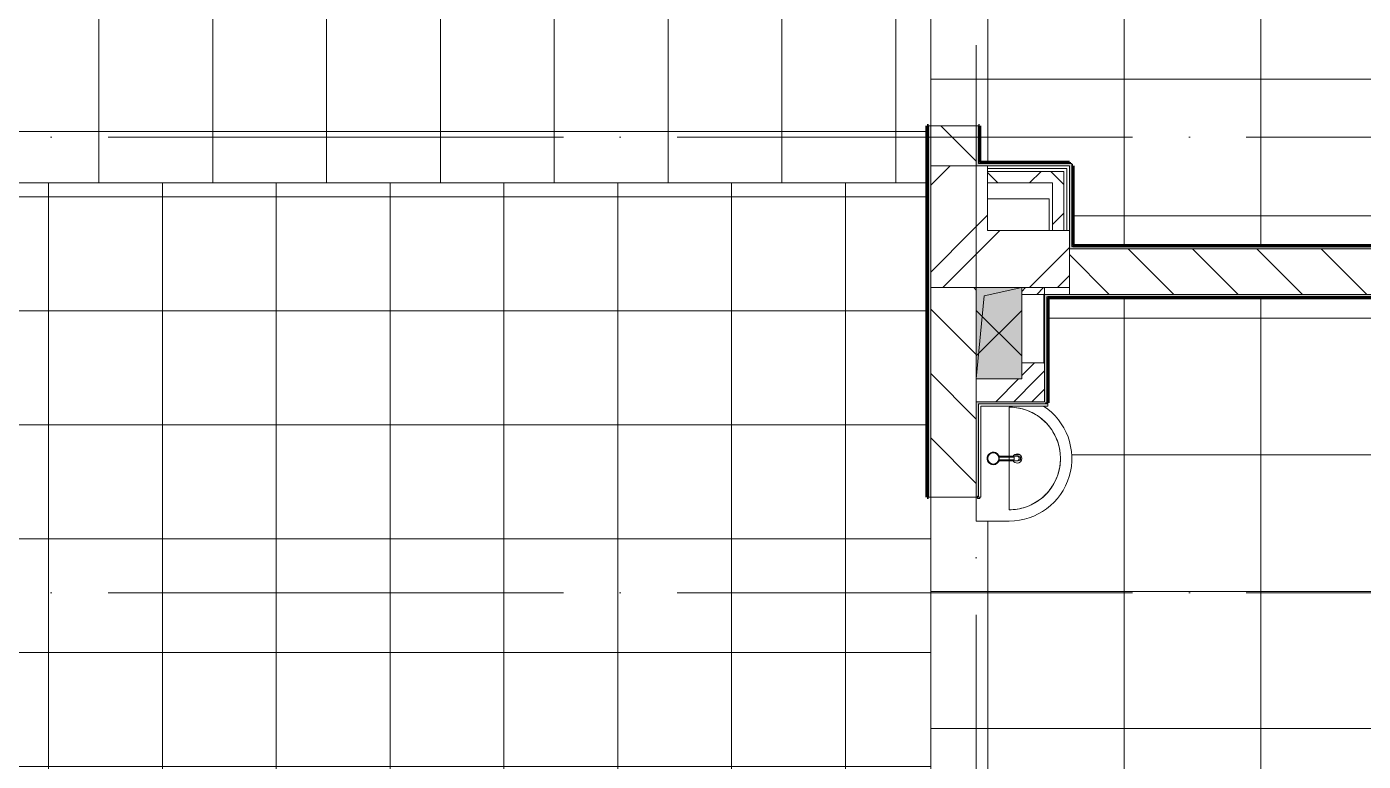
# Model space of a CAD drawing. Header units: millimetres. Extents: x 97 to 215964, y -4577 to 60645.
# Drawn here: x 199877 to 205748, y 42786 to 46010 of the extents above; entities that cross this region are included whole.
import ezdxf

# ---------------------------------------------------------------- set-up
doc = ezdxf.new("R2010")
doc.units = ezdxf.units.MM
doc.linetypes.add('ADSK_Линия сетки', pattern=[2500, 2000, -250, 0, -250])
for name, color, linetype, lineweight in [('A-DETL-GENF-OTLN', 92, 'Continuous', 9), ('A-FLOR-____-OTLN', 192, 'Continuous', 9), ('A-FLOR-____-PATT', 8, 'Continuous', 9), ('A-GENM-____-MCUT', 13, 'Continuous', 9), ('A-GENM-____-OTLN', 13, 'Continuous', 9), ('A-WALL-____-MCUT', 113, 'Continuous', 9), ('A-WALL-____-PATT', 111, 'Continuous', 9), ('A-WALL-FNSH-MCUT', 113, 'Continuous', 9), ('I-WALL-____-OTLN', 2, 'Continuous', 9), ('P-SANR-FIXT-OTLN', 6, 'Continuous', 9), ('S-COLS-____-MCUT', 52, 'Continuous', 9), ('S-COLS-____-OTLN', 52, 'Continuous', 9), ('S-GRID-____-OTLN', 1, 'Continuous', 9)]:
    doc.layers.add(name, color=color, linetype=linetype, lineweight=lineweight)
pattern_1 = [(135, (0, 0), (-141.42136, -141.42136), [])]
pattern_2 = [(45, (0, 0), (-251.4472, 251.4472), []), (45, (0, 381), (-251.4472, 251.4472), [])]
pattern_3 = [(45, (0, 0), (-141.42136, 141.42136), []), (135, (0, 0), (-141.42136, -141.42136), [])]
pattern_4 = [(45, (0, 0), (-224.5064, 224.5064), []), (45, (79.38, 0), (0, 449.0128), []), (45, (-79.38, 0), (0, 449.0128), [])]

# ---------------------------------------------------------------- blocks, each defined once
blk = doc.blocks.new('ASML_АР_Отделка Люка - ВО Отделка люков_Грунтовка 0_Шпатлевка 0_Окраска 0_0-42467640-О_АИ_ПП_8_400_Целиком')
at = {"layer": 'A-GENM-____-MCUT', "color": 130, "lineweight": 25}
for p, q in [((150, 3), (-150, 3)), ((-150, 3), (-150, 0)), ((150, 0), (150, 3)), ((-150, 0), (150, 0))]:
    blk.add_line(p, q, dxfattribs=at)
blk = doc.blocks.new('0083_СОШ675_АР_R22_rvt-1-О_АИ_ПП_8_400_Целиком')
at = {"layer": 'A-WALL-____-PATT', "lineweight": 5}
h = blk.add_hatch(dxfattribs=at)
h.set_pattern_fill('FP_10', color=10, style=0, pattern_type=2)
h.set_pattern_definition(pattern_1)
h.paths.add_polyline_path([(145250, 45400.1), (145250, 45575), (145050, 45575), (145050, 45400.1)])
h.paths.add_polyline_path([(145250, 46825), (145250, 47325), (145050, 47325), (145050, 46825)])
h.paths.add_polyline_path([(145050, 47725), (145250, 47725), (145250, 49000), (145245, 49000), (145245, 49010), (145250, 49010), (145250, 49925.1), (145050, 49925.1), (145050, 47999.4)])
h.paths.add_polyline_path([(145050, 52425.1), (145250, 52425.1), (145250, 53425), (145050, 53425), (145050, 52884.5)])
h = blk.add_hatch(dxfattribs=at)
h.set_pattern_fill('FP_7', color=10, style=0, pattern_type=2)
h.set_pattern_definition(pattern_2)
h.paths.add_polyline_path([(145300, 45115), (145300, 45400), (145050, 45400), (145050, 45115)])
h = blk.add_hatch(dxfattribs=at)
h.set_pattern_fill('FP_17', color=252, style=0, pattern_type=2)
h.set_pattern_definition(pattern_3)
h.paths.add_polyline_path([(145585, 45325), (145585, 45375), (145300, 45375), (145300, 45325), (145377.9, 45325)])
h = blk.add_hatch(dxfattribs=at)
h.set_pattern_fill('FP_17', color=252, style=0, pattern_type=2)
h.set_pattern_definition(pattern_3)
h.paths.add_polyline_path([(145585, 45115), (145635, 45115), (145635, 45375), (145585, 45375), (145585, 45325)])
h = blk.add_hatch(dxfattribs=at)
h.set_pattern_fill('FP_7', color=10, style=0, pattern_type=2)
h.set_pattern_definition(pattern_2)
h.paths.add_polyline_path([(145660, 44865), (145660, 45115), (145050, 45115), (145050.2, 44865), (145550, 44865)])
h = blk.add_hatch(dxfattribs=at)
h.set_pattern_fill('FP_10', color=10, style=0, pattern_type=2)
h.set_pattern_definition(pattern_1)
h.paths.add_polyline_path([(145660, 44835), (147310, 44835), (147310, 45035), (145660, 45035)])
h = blk.add_hatch(dxfattribs=at)
h.set_pattern_fill('FP_10', color=10, style=0, pattern_type=2)
h.set_pattern_definition(pattern_1)
h.paths.add_polyline_path([(145250.2, 42425), (145250.2, 42695), (145050.2, 42695), (145050.2, 42425), (145070, 42425)])
h.paths.add_polyline_path([(145050.2, 43945), (145250.2, 43945), (145250.2, 44865), (145050.2, 44865), (145050.2, 44091.3)])
h = blk.add_hatch(dxfattribs=at)
h.set_pattern_fill('FP_11', color=10, style=0, pattern_type=2)
h.set_pattern_definition(pattern_4)
h.paths.add_polyline_path([(145547, 44464.2), (145550, 44464.2), (145550, 44535), (145450, 44535), (145450, 44464.2)])
h.paths.add_polyline_path([(145547, 44835), (145550, 44835), (145550, 44865), (145450, 44865), (145450, 44835)])
h = blk.add_hatch(dxfattribs=at)
h.set_pattern_fill('FP_11', color=10, style=0, pattern_type=2)
h.set_pattern_definition(pattern_4)
h.paths.add_polyline_path([(145377.9, 44364.2), (145550, 44364.2), (145550, 44464.2), (145250.2, 44464.2), (145250.2, 44364.2)])
at = {"layer": 'A-FLOR-____-OTLN', "color": 90}
for p, q in [((145300, 45255), (145570, 45255)), ((145570, 45255), (145570, 45115))]:
    blk.add_line(p, q, dxfattribs=at)
at = {"layer": 'A-WALL-____-MCUT', "color": 50, "lineweight": 13}
for p, q in [((145250, 45575), (145050, 45575)), ((145050, 45575), (145050, 45400.1)), ((145250, 45400.1), (145250, 45575)), ((145050, 45400.1), (145250, 45400.1)), ((145300, 45400), (145050, 45400)), ((145050, 45400), (145050, 45115)), ((145300, 45115), (145300, 45400)), ((145300, 45375), (145300, 45325)), ((145300, 45375), (145585, 45375)), ((145585, 45375), (145635, 45375)), ((145635, 45115), (145635, 45375)), ((145300, 45325), (145585, 45325)), ((145585, 45325), (145585, 45115)), ((145050, 45115), (145050, 44865)), ((145660, 45115), (145300, 45115)), ((145585, 45115), (145635, 45115)), ((145660, 44865), (145660, 45115)), ((147310, 45035), (145660, 45035)), ((145660, 45035), (145660, 44835)), ((145050, 44865), (145050.2, 44865)), ((145050.2, 44865), (145050.2, 43945)), ((145250.2, 44464.2), (145250.2, 44865)), ((145250.2, 44865), (145450, 44865)), ((145450, 44865), (145450, 44835)), ((145550, 44865), (145660, 44865)), ((145550, 44835), (145550, 44865)), ((145450, 44835), (145547, 44835)), ((145660, 44835), (147310, 44835)), ((145450, 44535), (145450, 44464.2)), ((145547, 44535), (145450, 44535)), ((145550, 44464.2), (145550, 44535)), ((145450, 44464.2), (145250.2, 44464.2)), ((145550, 44364.2), (145550, 44464.2)), ((145250.2, 43945), (145250.2, 44364.2)), ((145250.2, 44364.2), (145550, 44364.2)), ((145050.2, 43945), (145250.2, 43945))]:
    blk.add_line(p, q, dxfattribs=at)
at = {"layer": 'A-WALL-____-MCUT', "color": 10, "lineweight": 5}
for p, q in [((145300, 45387.5), (145585, 45387.5)), ((145585, 45387.5), (145635, 45387.5)), ((145635, 45387.5), (145647.5, 45387.5)), ((145647.5, 45115), (145647.5, 45387.5)), ((145250.2, 44865), (145050.2, 44865)), ((145550, 44865), (145450, 44865)), ((145250.2, 44464.2), (145250.2, 44364.2))]:
    blk.add_line(p, q, dxfattribs=at)
at = {"layer": 'A-WALL-FNSH-MCUT', "color": 90}
for p, q in [((145585, 45400), (145300, 45400)), ((145300, 45400), (145300, 45387.5)), ((145300, 45387.5), (145300, 45375)), ((145635, 45400), (145585, 45400)), ((145647.5, 45400), (145635, 45400)), ((145660, 45400), (145647.5, 45400)), ((145660, 45115), (145660, 45400)), ((145635, 45115), (145647.5, 45115)), ((145647.5, 45115), (145660, 45115))]:
    blk.add_line(p, q, dxfattribs=at)
at = {"layer": 'I-WALL-____-OTLN', "color": 90}
blk.add_line((145450, 44535), (145450, 44835), dxfattribs=at)
at = {"layer": 'A-GENM-____-OTLN', "color": 90, "lineweight": 9, "rotation": 270}
blk.add_blockref('ASML_АР_Отделка Люка - ВО Отделка люков_Грунтовка 0_Шпатлевка 0_Окраска 0_0-42467640-О_АИ_ПП_8_400_Целиком', (145547, 44685), dxfattribs=at)
blk = doc.blocks.new('MiraCad_GMd_-Ut_TaskBox_FormHorizon - MiraCad_GMd_-Ut_TaskBox_FormHorizon-3364870-О_АИ_ПП_8_400_Целиком')
at = {"layer": 'A-DETL-GENF-OTLN', "lineweight": 18}
for points in [[(-100, -200), (-64.6, 164.6), (99.8, 200), (-100, 200), (-100, -85.2)], [(27.7, -200), (99.8, -200), (99.8, 200), (-100, 200), (-100, -200)]]:
    blk.add_hatch(color=256, dxfattribs=at).paths.add_polyline_path(points)
at = {"layer": 'A-DETL-GENF-OTLN', "color": 7}
for p, q in [((-64.6, 164.6), (99.8, 200)), ((-64.6, 164.6), (99.8, 200)), ((-100, -200), (-64.6, 164.6)), ((-100, -200), (-64.6, 164.6)), ((99.8, -200), (-100, -200))]:
    blk.add_line(p, q, dxfattribs=at)
at = {"layer": 'A-GENM-____-OTLN', "color": 170, "lineweight": 18}
for p, q in [((-100, 100), (99.8, -99.8)), ((99.8, 99.8), (-100, -100)), ((-100, -200), (99.8, -200))]:
    blk.add_line(p, q, dxfattribs=at)
blk = doc.blocks.new('ВК_Умывальник_Полукруглый_Керамический_ГОСТ30493-96_R20 - 2-ой величины-V198-О_АИ_ПП_8_400_Целиком')
at = {"layer": 'P-SANR-FIXT-OTLN', "color": 170, "lineweight": 18}
for p, q in [((145395, 44124.9), (145395, 44340)), ((145395, 43890), (145395, 44105)), ((145250, 43945), (145250, 43840)), ((145250, 43840), (145395, 43840))]:
    blk.add_line(p, q, dxfattribs=at)
at = {"layer": 'P-SANR-FIXT-OTLN', "color": 170, "lineweight": 18, "flags": 128}
blk.add_lwpolyline([(145395, 43890), (145404, 43890.2), (145413, 43890.7), (145421.9, 43891.6), (145430.8, 43892.9), (145439.7, 43894.5), (145448.5, 43896.4), (145457.2, 43898.7), (145465.8, 43901.4), (145474.3, 43904.4), (145482.6, 43907.7), (145490.8, 43911.4), (145498.9, 43915.4), (145506.8, 43919.7), (145514.5, 43924.3), (145522, 43929.3), (145529.4, 43934.5), (145536.5, 43940), (145543.4, 43945.8), (145550, 43951.9), (145556.4, 43958.2), (145562.5, 43964.8), (145568.4, 43971.6), (145574, 43978.7), (145579.3, 43985.9), (145584.3, 43993.4), (145589, 44001.1), (145593.4, 44008.9), (145597.5, 44016.9), (145601.3, 44025.1), (145604.7, 44033.4), (145607.8, 44041.9), (145610.6, 44050.5), (145613, 44059.1), (145615, 44067.9), (145616.7, 44076.7), (145618.1, 44085.6), (145619.1, 44094.6), (145619.7, 44103.6), (145620, 44112.5), (145619.9, 44121.5), (145619.5, 44130.5), (145618.7, 44139.5), (145617.5, 44148.4), (145616, 44157.3), (145614.1, 44166.1), (145611.9, 44174.8), (145609.3, 44183.4), (145606.4, 44192), (145603.2, 44200.4), (145599.6, 44208.6), (145595.7, 44216.7), (145591.5, 44224.7), (145586.9, 44232.4), (145582.1, 44240), (145576.9, 44247.4), (145571.5, 44254.6), (145565.7, 44261.5), (145559.8, 44268.2), (145553.5, 44274.7), (145547, 44280.9), (145540.2, 44286.8), (145533.2, 44292.5), (145526, 44297.9), (145518.6, 44303), (145511, 44307.8), (145503.2, 44312.3), (145495.2, 44316.4), (145487.1, 44320.3), (145478.8, 44323.8), (145470.4, 44327), (145461.8, 44329.8), (145453.2, 44332.3), (145444.5, 44334.5), (145435.6, 44336.3), (145426.8, 44337.7), (145417.8, 44338.8), (145408.8, 44339.6), (145399.9, 44339.9), (145395, 44340)], dxfattribs=at)
at = {"layer": 'P-SANR-FIXT-OTLN', "color": 170, "lineweight": 18}
for centre, radius, start, end in [((145395, 44115), 275, 270, 56.8113), ((145395, 44115), 225, 270, 90), ((145430, 44115), 20, 90, 150), ((145430, 44115), 20, 210, 270), ((145430, 44115), 20, 270, 90)]:
    blk.add_arc(centre, radius, start, end, dxfattribs=at)
blk = doc.blocks.new('xxx_Смеситель_ГОСТ 25809-96_R20 - Смеситель-3431601-О_АИ_ПП_8_400_Целиком')
at = {"layer": 'P-SANR-FIXT-OTLN', "color": 170, "lineweight": 18}
for p, q in [((3135.3, 51074.8), (3135.3, 51016.6)), ((3139.3, 51075.4), (3139.3, 51029.7)), ((3139.3, 51029.7), (3139.3, 51009)), ((3140.3, 51029.8), (3150.3, 51029.8)), ((3151.3, 51029.7), (3151.3, 51075.4)), ((3151.3, 51009), (3151.3, 51029.7)), ((3155.3, 51016.6), (3155.3, 51074.8)), ((3135.3, 51016.6), (3135.3, 50993.9)), ((3135.3, 50993.9), (3135.3, 50990)), ((3140.3, 51009), (3139.3, 51009)), ((3139.3, 51009), (3140.3, 51009)), ((3150.3, 51009), (3140.3, 51009)), ((3150.3, 51009), (3151.3, 51009)), ((3151.3, 51009), (3150.3, 51009)), ((3155.3, 50993.9), (3155.3, 51016.6)), ((3155.3, 50990), (3155.3, 50993.9))]:
    blk.add_line(p, q, dxfattribs=at)
for radius, start, end in [(27.5, 0, 180), (27.5, 161.97695, 180), (27.5, 180, 198.02305), (27.5, 180, 258.92236), (27.5, 143.31191, 156.6878), (27.5, 203.3122, 216.68809), (24.5, 360, 180), (24.5, 180, 360), (27.5, 101.97674, 135), (27.5, 225, 258.02326), (27.5, 83.31162, 96.68751), (27.5, 281.0769, 0), (27.5, 45, 78.02263), (27.5, 281.97737, 315), (27.5, 23.31133, 36.68722), (27.5, 323.31278, 336.68867), (27.5, 0, 18.02234), (27.5, 341.97766, 0), (24.5, 255, 259.77016), (24.5, 255, 259.77016), (24.5, 280.22984, 285), (24.5, 280.22984, 285)]:
    blk.add_arc((3145.3, 51100), radius, start, end, dxfattribs=at)
for start_param, end_param in [(3.141593, 4.712389), (4.712389, 6.283185)]:
    blk.add_ellipse((3145.3, 50990), major_axis=(10, 0), ratio=0.965926, start_param=start_param, end_param=end_param, dxfattribs=at)
for points, knots in [([(3138.6, 51076.4), (3138.7, 51076.4), (3138.8, 51076.3), (3139.2, 51076.2), (3139.8, 51076.1), (3140.4, 51076), (3140.7, 51075.9)], [0.77430556, 0.77430556, 0.77430556, 0.77430556, 0.78298611, 0.79166667, 0.82638889, 0.86111111, 0.86111111, 0.86111111, 0.86111111]), ([(3139.3, 51029.3), (3139.3, 51029.3), (3139.3, 51029.3), (3139.4, 51029.2), (3139.6, 51029.2), (3139.8, 51029.2), (3140.1, 51029.2), (3140.3, 51029.2)], [0, 0, 0, 0, 0.166667, 0.333333, 0.5, 0.666667, 1, 1, 1, 1]), ([(3149.8, 51075.9), (3150.1, 51075.9), (3150.6, 51076), (3151.1, 51076.2), (3151.6, 51076.3), (3151.8, 51076.4), (3151.9, 51076.4)], [0.13888889, 0.13888889, 0.13888889, 0.13888889, 0.16666667, 0.19444444, 0.20833333, 0.22222222, 0.22222222, 0.22222222, 0.22222222]), ([(3151.3, 51029.7), (3151.3, 51029.7), (3151.2, 51029.7), (3151.1, 51029.8), (3151, 51029.8), (3150.7, 51029.8), (3150.4, 51029.8), (3150.3, 51029.8)], [0, 0, 0, 0, 0.166667, 0.333333, 0.5, 0.666667, 1, 1, 1, 1]), ([(3140.3, 51020.3), (3138.8, 51019.9), (3136.8, 51019.1), (3135.5, 51017.7), (3135.3, 51016.9), (3135.3, 51016.6)], [0.1666667, 0.1666667, 0.1666667, 0.1666667, 0.3333333, 0.4166667, 0.5, 0.5, 0.5, 0.5]), ([(3145.3, 50986.8), (3144.4, 50986.8), (3143.1, 50986.9), (3141.4, 50987.3), (3140.3, 50987.7), (3139.3, 50988.1), (3138.7, 50988.5), (3138, 50989), (3137.3, 50989.5), (3136.7, 50990.2), (3136.3, 50990.7), (3136, 50991.2), (3135.8, 50991.6), (3135.6, 50992), (3135.5, 50992.5), (3135.4, 50992.9), (3135.3, 50993.4), (3135.3, 50993.7), (3135.3, 50993.9)], [0, 0, 0, 0, 0.0833333, 0.125, 0.1666667, 0.2083333, 0.2291667, 0.25, 0.2916667, 0.3333333, 0.3541667, 0.375, 0.3958333, 0.4166667, 0.4375, 0.4583333, 0.4791667, 0.5, 0.5, 0.5, 0.5]), ([(3155.3, 50993.9), (3155.3, 50993.7), (3155.3, 50993.4), (3155.2, 50992.9), (3155.1, 50992.5), (3154.9, 50992), (3154.7, 50991.6), (3154.5, 50991.2), (3154.2, 50990.7), (3153.9, 50990.3), (3153.6, 50989.9), (3153.1, 50989.4), (3152.5, 50989), (3151.9, 50988.5), (3151.2, 50988.1), (3150.3, 50987.7), (3149.1, 50987.3), (3147.5, 50986.9), (3146.1, 50986.8), (3145.3, 50986.8)], [0.5, 0.5, 0.5, 0.5, 0.5208333, 0.5416667, 0.5625, 0.5833333, 0.6041667, 0.625, 0.6458333, 0.6666667, 0.6875, 0.7083333, 0.75, 0.7708333, 0.7916667, 0.8333333, 0.875, 0.9166667, 1, 1, 1, 1])]:
    blk.add_open_spline(points, degree=3, knots=knots, dxfattribs=at)
for points in [[(3139.3, 51075.4), (3139.3, 51075.4), (3139.4, 51075.4), (3139.6, 51075.4), (3139.8, 51075.3), (3140, 51075.3), (3140.2, 51075.3), (3140.3, 51075.3)], [(3139.4, 51074.9), (3139.3, 51074.9), (3139.3, 51074.9), (3139.3, 51075), (3139.3, 51075)], [(3140.3, 51029.8), (3140.1, 51029.8), (3139.7, 51029.8), (3139.4, 51029.8), (3139.3, 51029.7), (3139.3, 51029.7)], [(3140.3, 51075.3), (3141.9, 51074.9), (3145.3, 51074.6), (3148.6, 51074.9), (3150.3, 51075.3)], [(3150.3, 51075.3), (3150.4, 51075.3), (3150.5, 51075.3), (3150.8, 51075.3), (3151, 51075.4), (3151.1, 51075.4), (3151.2, 51075.4), (3151.2, 51075.4)], [(3150.3, 51029.2), (3150.4, 51029.2), (3150.8, 51029.2), (3151.2, 51029.2), (3151.3, 51029.3), (3151.3, 51029.3)], [(3151.3, 51075), (3151.3, 51075), (3151.3, 51075), (3151.2, 51074.9)], [(3155.3, 51016.6), (3155.3, 51016.9), (3155, 51017.7), (3154, 51018.7), (3152.4, 51019.6), (3151, 51020.1), (3150.3, 51020.3)]]:
    blk.add_open_spline(points, degree=3, dxfattribs=at)
blk = doc.blocks.new('0083_СОШ675_ВК_R22_rvt-1-О_АИ_ПП_8_400_Целиком')
at = {"layer": 'A-GENM-____-OTLN', "color": 170, "lineweight": 18}
blk.add_blockref('MiraCad_GMd_-Ut_TaskBox_FormHorizon - MiraCad_GMd_-Ut_TaskBox_FormHorizon-3364870-О_АИ_ПП_8_400_Целиком', (145350.2, 44665), dxfattribs=at)
at = {"layer": 'P-SANR-FIXT-OTLN', "color": 170, "lineweight": 18}
blk.add_blockref('ВК_Умывальник_Полукруглый_Керамический_ГОСТ30493-96_R20 - 2-ой величины-V198-О_АИ_ПП_8_400_Целиком', (0, 0), dxfattribs=at)
at = {"layer": 'P-SANR-FIXT-OTLN', "color": 170, "lineweight": 18, "rotation": 89.99999999999982}
blk.add_blockref('xxx_Смеситель_ГОСТ 25809-96_R20 - Смеситель-3431601-О_АИ_ПП_8_400_Целиком', (196425, 40969.7), dxfattribs=at)
blk = doc.blocks.new('BSC_Колонна _Прямоугольная - ПР-1_Профиль торцевой для плитки-V216-О_АИ_ПП_8_400_Целиком')
at = {"layer": 'S-COLS-____-MCUT'}
for p, q in [((5, 5), (-5, 5)), ((-5, 5), (-5, 0)), ((5, 0), (5, 5))]:
    blk.add_line(p, q, dxfattribs=at)
blk = doc.blocks.new('BSC_Колонна _Прямоугольная - ПР-1_Профиль торцевой для плитки-V217-О_АИ_ПП_8_400_Целиком')
at = {"layer": 'S-COLS-____-MCUT'}
for p, q in [((0.1, 5), (-5, 5)), ((-5, 5), (-5, -5)), ((-5, -5), (5, -5)), ((5, -5), (5, 0))]:
    blk.add_line(p, q, dxfattribs=at)

msp = doc.modelspace()

# ---------------------------------------------------------------- hatches: boundary and pattern name
at = {"layer": 'A-FLOR-____-PATT'}
h = msp.add_hatch(dxfattribs=at)
h.set_pattern_fill('FP_202', color=256, style=0, pattern_type=2)
h.set_pattern_definition([(0, (199694, 52050), (0, 500), []), (90, (199694, 52050), (-500, 3e-14), [])])
h.paths.add_polyline_path([(201660.280486, 45324.968424), (203832.865903, 45324.96901), (203832.865903, 45574.999), (203847.865903, 45574.999), (203847.865903, 46824.999), (203832.865903, 46824.999), (203832.865903, 49925.060253), (203847.865903, 49925.060253), (203847.865903, 52425.060253), (203832.865903, 52425.060253), (203832.865903, 58560.000586), (203460.330306, 58560.000586), (203460.330306, 58565.000586), (203450.330306, 58565.000586), (203450.330306, 58575.000586), (203445.330306, 58575.918638), (203445.330306, 58760.000586), (199667.659852, 58760.000586), (199667.659852, 58575.000586), (199662.659852, 58575.000586), (199662.432467, 58565.000586), (199652.659852, 58565.000586), (199651.935994, 58560.000586), (199262.887824, 58560.000586), (199262.887824, 51885.000586), (199046.843981, 51885.000586), (199047.887824, 50245.000586), (199262.887824, 50245.000586), (199262.887824, 48485.500586), (199257.887824, 48484.769667), (199257.887238, 48475.501172), (199247.887824, 48475.501172), (199247.887824, 48470.501172), (197777.887824, 48470.501172), (197777.887824, 48485.500586), (197107.887824, 48485.500586), (197107.887824, 48470.501172), (196597.887824, 48470.501172), (196597.887824, 48485.500586), (195927.887824, 48485.500586), (195927.887824, 48470.501172), (195707.865903, 48470.501172), (195707.865903, 48092.5), (195702.865903, 48092.5), (195702.865903, 48082.5), (195692.865903, 48082.5), (195691.787201, 48077.5), (195512.887824, 48077.5), (195512.887824, 48054.999414), (195497.865903, 48054.939128), (195497.887824, 45854.999414), (195512.887824, 45854.999414), (195512.887824, 45344.96901), (195497.887824, 45344.96901), (195498.922724, 45339.96901), (199247.887824, 45339.96901), (199247.887824, 45334.96901), (199257.887824, 45334.96901), (199257.887824, 45324.96901), (199262.887824, 45324.96901)])
h.paths.add_polyline_path([(195497.887824, 48087.5), (195507.887824, 48087.5), (195507.887824, 48092.5), (195497.887824, 48092.5)])
h.paths.add_polyline_path([(195692.865903, 48475.501172), (195697.865903, 48475.501172), (195697.735362, 48485.500586), (195692.865903, 48485.500586)])
h.paths.add_polyline_path([(203847.865903, 53825), (203847.887824, 53825), (203847.865903, 58575), (203837.865903, 58575), (203837.865903, 58573.500586), (203847.865903, 58573.500586), (203847.865903, 54199.905224)])
h = msp.add_hatch(dxfattribs=at)
h.set_pattern_fill('FP_196', color=256, style=0, pattern_type=2)
h.set_pattern_definition([(90, (207697.96, 46380), (-600, 4e-14), []), (180, (207697.96, 46380), (-7e-14, -600), [])])
h.paths.add_polyline_path([(206092.887824, 45049.999414), (206092.887824, 45454.999414), (206097.887824, 45455), (206097.887824, 45465), (206107.887824, 45465), (206108.430379, 45469.999414), (210672.887824, 45470.474504), (210672.887824, 45050.474504), (211332.865903, 45050.474504), (211332.865903, 45440.999414), (211337.865903, 45441.201312), (211337.865903, 45450.999414), (211347.865903, 45450.999414), (211347.865903, 45455.999414), (211532.887824, 45455.999414), (211532.887824, 47310), (211347.865903, 47310), (211347.843981, 47315), (211337.865903, 47315), (211337.865903, 47325), (211332.865903, 47325.579975), (211332.865903, 47510), (206182.785269, 47510), (206182.763347, 47725), (204932.785269, 47725), (204932.785269, 47520), (204937.785269, 47520), (204937.785269, 47510), (204932.785269, 47510), (204932.785269, 47505), (204367.887824, 47505), (204367.887824, 47399.977542), (204492.887824, 47399.977542), (204550.063539, 47393.968132), (204604.740401, 47376.202543), (204654.528769, 47347.457216), (204697.252651, 47308.988459), (204731.04481, 47262.477542), (204754.428366, 47209.957216), (204766.381345, 47153.72287), (204766.381345, 47096.232215), (204754.428366, 47039.997869), (204729.02124, 46984.692337), (204695.605819, 46939.483811), (204650.163435, 46899.977542), (204604.740401, 46873.752541), (204550.063539, 46855.986952), (204490.235635, 46849.977542), (204367.887824, 46849.977542), (204367.887824, 46790), (204362.887824, 46790), (204362.887824, 46785), (204352.887824, 46785), (204352.887824, 46790), (204347.887824, 46790), (204347.887824, 46785), (204112.887824, 46785), (204112.887824, 46800), (203848.053069, 46800), (203848.053069, 45574.999), (204062.887824, 45574.999), (204062.887824, 45415), (204457.887824, 45415), (204457.887824, 45410), (204467.887824, 45410), (204467.887824, 45400), (204472.865903, 45399.431212), (204472.865903, 45049.999414), (206040.079714, 45049.999414)])
h.paths.add_polyline_path([(204539.717951, 47117.906474), (204535.835666, 47116.044116), (204537.887824, 47117.373197)])
h.paths.add_polyline_path([(204527.887824, 47104.977542), (204533.064205, 47105.659026), (204537.887824, 47107.657034), (204542.02996, 47110.835407), (204545.208332, 47114.977542), (204547.206341, 47119.801161), (204547.887824, 47124.977542), (204547.206341, 47130.153923), (204545.208332, 47134.977542), (204542.02996, 47139.119678), (204537.887824, 47142.29805), (204529.969864, 47144.703436), (204527.887824, 47144.977542), (204522.711443, 47144.296059), (204517.887824, 47142.29805), (204513.745689, 47139.119678), (204510.567316, 47134.977542), (204530.835666, 47134.6368), (204536.076606, 47132.854918), (204539.717951, 47132.04861), (204542.226638, 47127.497422), (204542.02996, 47121.91949), (204539.717951, 47117.906474), (204522.711443, 47114.977542), (204510.567316, 47114.977542), (204513.745689, 47110.835407), (204517.887824, 47107.657034), (204522.711443, 47105.659026)])
h = msp.add_hatch(dxfattribs=at)
h.set_pattern_fill('FP_206', color=256, style=0, pattern_type=2)
h.set_pattern_definition([(270, (201472.87, 27262.5), (500, 3e-14), []), (0, (201472.87, 27262.5), (0, 500), [])])
h.paths.add_polyline_path([(197924.802038, 37392.628452), (197923.387824, 37392.628452), (197924.667312, 37391.10716)])
h.paths.add_polyline_path([(197788.192734, 37236.941352), (197788.011005, 37237.629401), (197788.011005, 37236.947612)])
h.paths.add_polyline_path([(197767.887824, 37235.622618), (197772.974177, 37236.445886), (197767.024761, 37236.184575)])
h.paths.add_polyline_path([(197611.611796, 37385.366863), (197611.387824, 37392.628452), (197610.973611, 37392.628452), (197611.193323, 37390.128452)])
h.paths.add_polyline_path([(199410.387824, 13382.982684), (199410.387824, 13381.56847), (199412.887824, 13382.761283)])
h.paths.add_polyline_path([(199566.074924, 13246.37338), (199565.386875, 13246.191651), (199565.918382, 13241.828751)])
h.paths.add_polyline_path([(199417.649412, 13069.792442), (199420.195401, 13069.193404), (199415.100951, 13069.56847)])
h.paths.add_polyline_path([(200402.52062, 12800), (203832.865903, 12800.657374), (203832.865903, 18345), (203847.865903, 18345), (203847.865903, 20845), (203832.865903, 20845), (203832.865903, 27299.999414), (203847.865903, 27299.999414), (203847.700658, 29799.999414), (203832.865903, 29799.999414), (203832.865903, 36649.999414), (203847.865903, 36649.999414), (203847.865903, 39149.999414), (203832.865903, 39149.999414), (203832.865903, 42694.998706), (203847.865903, 42694.998706), (203847.865903, 43944.998706), (203832.865903, 43944.998706), (203832.865903, 45324.968424), (199262.887824, 45324.968424), (199262.887824, 39459.99902), (199247.865903, 39459.99902), (199247.887824, 38359.99902), (199262.887824, 38359.99902), (199262.887824, 37555.15091), (199257.887824, 37555.15091), (199257.887824, 37545.151496), (199247.887824, 37545.151496), (199247.865903, 37540.151496), (198019.022324, 37540.151496), (198019.022324, 37535.151496), (197925.387824, 37535.151496), (197924.762891, 37382.820875), (197918.31036, 37348.891829), (197916.481042, 37342.038512), (197911.046857, 37328.878452), (197903.767744, 37314.878452), (197895.349741, 37300.680243), (197890.198852, 37294.711504), (197884.02089, 37286.885628), (197876.471608, 37279.64838), (197869.791653, 37273.155406), (197860.792223, 37266.447853), (197853.6891, 37261.142265), (197843.584632, 37255.440693), (197833.330333, 37249.835547), (197823.933711, 37245.623996), (197823.117216, 37246.310615), (197798.072595, 37238.660313), (197777.949415, 37236.03967), (197757.717507, 37236.044177), (197734.74592, 37239.269516), (197712.398771, 37245.409992), (197697.092052, 37252.610278), (197673.981369, 37266.522558), (197665.983996, 37274.081281), (197645.576797, 37293.809186), (197639.398835, 37303.564741), (197626.901043, 37324.254361), (197614.544651, 37362.443681), (197611.727947, 37378.612398), (197610.387824, 37508.454365), (197610.387824, 37535.151496), (197516.753324, 37535.151496), (197516.753324, 37540.151496), (195512.887824, 37540.151496), (195512.887824, 33539.968424), (199247.887824, 33539.968424), (199247.887824, 33534.968424), (199257.887824, 33534.968424), (199257.887824, 33524.968424), (199262.887824, 33524.967838), (199262.887824, 32015.000398), (199047.865903, 32015.000398), (199047.887824, 30515.000398), (199262.887824, 30513.97172), (199262.887824, 28124.296143), (199257.887824, 28124.296143), (199257.887824, 28114.296143), (199247.887824, 28114.296143), (199247.865903, 28109.296143), (195687.865903, 28109.296143), (195687.865903, 27787.500586), (195682.865903, 27787.500586), (195682.865903, 27777.500586), (195672.865903, 27777.500586), (195672.399768, 27772.500586), (195562.888824, 27772.500586), (195562.888824, 27787.5), (195497.866903, 27787.5), (195497.887824, 25674.999986), (195512.888824, 25674.999986), (195512.888824, 25640.000161), (199257.887824, 25640.000161), (199257.887824, 25625.000161), (199262.887824, 25624.986828), (199262.887824, 24992.999575), (199247.865903, 24992.999575), (199247.887824, 23892.999575), (199262.887824, 23892.999575), (199262.887824, 23215.119334), (199247.865903, 23215.119334), (199247.865903, 23154.166194), (199047.865903, 23154.166194), (199047.865903, 22229.166194), (199247.865903, 22229.166194), (199247.887824, 22115.119334), (199262.887824, 22115.119334), (199262.887824, 21113.999393), (199247.865903, 21113.999393), (199247.887824, 20013.999393), (199262.887824, 20013.999393), (199262.887824, 18423.996862), (199247.865903, 18423.996862), (199247.887824, 17323.996862), (199262.887824, 17323.996862), (199262.887824, 13477.20297), (199267.887824, 13477.20297), (199267.887824, 13383.56847), (199420.195401, 13382.943537), (199454.124447, 13376.491006), (199460.977764, 13374.661688), (199474.137824, 13369.227503), (199488.137824, 13361.948389), (199502.336033, 13353.530387), (199508.304772, 13348.379498), (199516.130648, 13342.201536), (199523.367896, 13334.652254), (199529.86087, 13327.972298), (199536.568423, 13318.972869), (199541.874011, 13311.869746), (199547.575582, 13301.765278), (199553.180729, 13291.510979), (199557.39228, 13282.114357), (199556.435004, 13282.114357), (199564.355962, 13256.253241), (199566.972099, 13236.238787), (199566.972099, 13215.898153), (199563.919042, 13193.695589), (199557.606284, 13170.579417), (199550.405998, 13155.272698), (199536.493717, 13132.162015), (199528.934995, 13124.164642), (199509.207089, 13103.757443), (199499.451535, 13097.579481), (199478.761915, 13085.081689), (199440.572595, 13072.725297), (199424.403878, 13069.908593), (199410.387824, 13068.56847), (199267.887824, 13068.56847), (199267.887824, 12974.93397), (199262.887824, 12974.93397), (199262.887824, 12800)])
h.paths.add_polyline_path([(199450.806364, 13111.353879), (199471.632785, 13120.555472), (199480.003322, 13126.396256), (199477.961369, 13126.223599), (199451.866281, 13111.941688)])
h.paths.add_polyline_path([(199381.420424, 13109.302634), (199378.950723, 13110.802007), (199381.182491, 13109.378018)])
h.paths.add_polyline_path([(199449.969864, 13111.941688), (199477.480571, 13124.725245), (199458.332911, 13114.340559), (199450.634186, 13112.133905)])
h.paths.add_polyline_path([(199326.267244, 13139.447889), (199322.442737, 13144.818223), (199324.836966, 13141.311863)])
h.paths.add_polyline_path([(199316.241162, 13153.470636), (199319.894284, 13147.753292), (199316.672604, 13152.828382)])
h.paths.add_polyline_path([(199304.159371, 13173.403647), (199303.022228, 13177.075399), (199304.061877, 13173.642867)])
h.paths.add_polyline_path([(199524.462517, 13180.387444), (199528.606115, 13193.187148), (199525.246971, 13182.864978), (199524.537222, 13180.623383)])
h.paths.add_polyline_path([(199561.991207, 13187.86265), (199564.321966, 13195.883699), (199563.045551, 13192.671369), (199562.617292, 13190.718139)])
h.paths.add_polyline_path([(199560.245341, 13181.557037), (199561.991207, 13187.86265), (199560.570982, 13185.59508)])
h.paths.add_polyline_path([(199430.519365, 13195.574533), (199428.95827, 13195.574533), (199430.314162, 13195.52916)])
h.paths.add_polyline_path([(199412.887824, 13190.503663), (199430.519365, 13193.999847), (199416.47194, 13191.247251)])
h.paths.add_polyline_path([(199383.449713, 13205.62177), (199382.75014, 13208.66847), (199382.75014, 13207.11843)])
h.paths.add_polyline_path([(199442.325936, 13246.51517), (199443.025508, 13243.46847), (199443.025508, 13245.01851)])
h.paths.add_polyline_path([(199444.75148, 13244.46496), (199431.284315, 13256.42956), (199439.093423, 13249.837312), (199443.887824, 13245.194974)])
h.paths.add_polyline_path([(199437.923755, 13201.032539), (199446.158209, 13212.921963), (199448.201287, 13224.1522), (199447.481747, 13234.275465), (199447.481747, 13229.833749), (199447.01629, 13218.167755), (199443.887824, 13210.020574), (199437.967351, 13201.11595)])
h.paths.add_polyline_path([(199531.144628, 13201.745631), (199533.665905, 13212.989197), (199531.213738, 13202.061308)])
h.paths.add_polyline_path([(199387.105114, 13249.675605), (199396.817379, 13256.562407), (199393.707276, 13255.253673), (199387.296508, 13249.837312)])
h.paths.add_polyline_path([(199381.024168, 13207.67198), (199378.087824, 13226.06847), (199379.791835, 13238.206915), (199381.887824, 13242.116366), (199378.403928, 13234.686091), (199377.574361, 13227.98474), (199378.293901, 13217.861476), (199380.75716, 13208.66847)])
h.paths.add_polyline_path([(199566.711214, 13225.02036), (199567.199526, 13227.267866), (199566.57039, 13231.154823), (199566.57039, 13225.199617)])
h.paths.add_polyline_path([(199412.887824, 13261.633277), (199395.256284, 13258.137094), (199409.303709, 13260.889689)])
h.paths.add_polyline_path([(199430.688771, 13256.855398), (199418.372039, 13260.896054), (199422.467351, 13260.06226), (199430.590381, 13256.888188)])
h.paths.add_polyline_path([(199528.739274, 13258.330232), (199525.461267, 13269.363967), (199528.154288, 13259.965212), (199528.606115, 13258.702398)])
h.paths.add_polyline_path([(199501.481597, 13309.045593), (199500.938682, 13310.825077), (199500.517879, 13310.825077)])
h.paths.add_polyline_path([(199311.756937, 13292.034135), (199314.820301, 13295.283593), (199312.347152, 13292.823258)])
h.paths.add_polyline_path([(199340.009979, 13321.796052), (199361.195154, 13332.698369), (199373.449204, 13340.195252), (199354.142864, 13331.581468), (199345.772326, 13325.740684), (199340.954564, 13322.442671)])
h.paths.add_polyline_path([(199342.353594, 13323.150509), (199356.458804, 13332.156582), (199371.840592, 13339.047949), (199371.840592, 13338.174885), (199343.123656, 13323.542876)])
h.paths.add_polyline_path([(199480.003322, 13326.513911), (199462.801865, 13335.934066), (199472.478543, 13330.451214), (199478.541386, 13326.885001)])
h.paths.add_polyline_path([(199467.190833, 13333.996392), (199466.695959, 13335.239104), (199466.751657, 13334.283196)])
h.paths.add_polyline_path([(199451.731204, 13340.497378), (199449.72818, 13340.421172), (199450.634186, 13340.732142)])
h.paths.add_polyline_path([(199436.330641, 13343.923467), (199436.330641, 13344.504488), (199433.573646, 13344.394384)])
h.paths.add_polyline_path([(199427.652442, 13345.405773), (199427.435108, 13346.06847), (199424.291558, 13345.96593)])
h.paths.add_polyline_path([(195497.865903, 36525), (195497.887824, 36525), (195497.865903, 36925)])
h.paths.add_polyline_path([(197727.414434, 37240.911966), (197729.682004, 37241.025069), (197727.414434, 37242.445294), (197724.123516, 37242.426986), (197727.226166, 37240.998637)])
h.paths.add_polyline_path([(197800.149586, 37274.277002), (197811.183321, 37277.555008), (197801.784566, 37274.861988)])
h.paths.add_polyline_path([(197701.922159, 37288.997564), (197698.672701, 37292.060928), (197701.133036, 37289.58778)])
h.paths.add_polyline_path([(197672.160243, 37317.250606), (197661.257926, 37338.435781), (197653.761042, 37350.689832), (197662.374827, 37331.383491), (197668.215611, 37323.012953), (197671.513624, 37318.195192)])
h.paths.add_polyline_path([(197670.805785, 37319.594221), (197661.799712, 37333.699432), (197654.908345, 37349.081219), (197655.781409, 37349.081219), (197670.413419, 37320.364283)])
h.paths.add_polyline_path([(197868.333266, 37323.012953), (197877.753421, 37340.214411), (197872.270568, 37330.537733), (197868.704355, 37324.47489)])
h.paths.add_polyline_path([(197875.815746, 37335.825443), (197877.058458, 37336.320317), (197876.10255, 37336.264618)])
h.paths.add_polyline_path([(197882.316732, 37351.285072), (197882.240526, 37353.288096), (197882.551496, 37352.38209)])
h.paths.add_polyline_path([(197788.334524, 37360.69034), (197785.287824, 37359.990768), (197788.116333, 37360.588353)])
h.paths.add_polyline_path([(197786.284315, 37358.264796), (197798.248914, 37371.731961), (197791.656666, 37363.922853), (197787.743206, 37359.990768)])
h.paths.add_polyline_path([(197744.280689, 37364.345741), (197737.359906, 37374.184824), (197738.702621, 37370.947903), (197744.118982, 37364.537136)])
h.paths.add_polyline_path([(197767.887824, 37354.745144), (197777.658923, 37355.953629), (197771.653103, 37355.534529), (197759.987109, 37355.999985), (197751.839928, 37359.128452), (197759.270203, 37355.644556), (197765.971555, 37354.814989), (197767.073775, 37354.774815)])
h.paths.add_polyline_path([(197803.452631, 37390.128452), (197802.697279, 37390.163738), (197802.709043, 37393.712567)])
h.paths.add_polyline_path([(197798.381761, 37407.759992), (197798.381761, 37406.198897), (197798.432959, 37407.528452)])
h.paths.add_polyline_path([(197798.674752, 37372.327505), (197802.715408, 37384.644237), (197802.955413, 37393.827267), (197799.956448, 37407.759992), (197802.685246, 37393.827267), (197801.881614, 37380.548925), (197798.808374, 37372.728452)])
h.paths.add_polyline_path([(197747.441124, 37419.566563), (197750.487824, 37420.266136), (197748.617667, 37420.116506)])
h.paths.add_polyline_path([(197882.602415, 37428.046992), (197873.400822, 37448.873412), (197867.560038, 37457.24395), (197867.732696, 37455.201996), (197882.014606, 37429.106908)])
h.paths.add_polyline_path([(197792.923755, 37415.164383), (197781.034332, 37423.398836), (197769.804094, 37425.441915), (197759.68083, 37424.722375), (197764.122545, 37424.722375), (197775.788539, 37424.256918), (197783.93572, 37421.128452), (197792.840344, 37415.207978)])
h.paths.add_polyline_path([(197651.121988, 37421.595852), (197652.621361, 37424.065553), (197651.197372, 37421.833785)])
h.paths.add_polyline_path([(197882.014606, 37427.210491), (197869.231049, 37454.721199), (197879.615736, 37435.573539), (197881.77257, 37428.046992)])
h.paths.add_polyline_path([(197681.267244, 37476.749032), (197686.637577, 37480.573539), (197683.131217, 37478.179309)])
h.paths.add_polyline_path([(197695.28999, 37486.775114), (197689.572646, 37483.121992), (197694.647736, 37486.343672)])
h.paths.add_polyline_path([(197715.223001, 37498.856905), (197718.894753, 37499.994048), (197715.462221, 37498.954399)])
h.paths.add_polyline_path([(197813.568851, 37501.703145), (197802.871404, 37505.394915), (197811.091317, 37502.487599), (197813.332911, 37501.77785)])
h.paths.add_polyline_path([(197792.210663, 37508.385255), (197780.863589, 37510.92016), (197791.894987, 37508.454365)])
h = msp.add_hatch(dxfattribs=at)
h.set_pattern_fill('FP_174', color=256, style=0, pattern_type=2)
h.set_pattern_definition([(90, (207697.96, 43530), (-600, 4e-14), []), (180, (207697.96, 43530), (-7e-14, -600), [])])
h.paths.add_polyline_path([(204804.671054, 42225.000586), (205909.008417, 42225.001172), (205909.030339, 42425.000586), (205909.030339, 42425.18483), (205909.030339, 42440.18483), (211532.887824, 42440.18483), (211532.887824, 44820), (204362.88841, 44820), (204362.88841, 44344.19094), (204342.864601, 44344.19094), (204356.668944, 44335.529606), (204397.252651, 44298.987873), (204431.04481, 44252.476956), (204454.428366, 44199.956629), (204466.381345, 44143.722283), (204466.381345, 44086.231629), (204454.428366, 44029.997283), (204429.02124, 43974.691751), (204395.605819, 43929.483225), (204350.163435, 43889.976956), (204304.740401, 43863.751955), (204250.063539, 43845.986366), (204192.887824, 43839.976956), (204047.887824, 43839.976956), (204047.887824, 43944.998706), (203848.053069, 43944.952759), (203848.074991, 42694.998706), (204063.075577, 42694.998706), (204063.075577, 42440.18483), (204659.030339, 42440.18483), (204658.591508, 42425.18483), (204659.030339, 42424.997079), (204659.030339, 42225.000586)])
h.paths.add_polyline_path([(204239.717951, 44107.905888), (204235.835666, 44106.04353), (204237.887824, 44107.372611)])
h.paths.add_polyline_path([(204227.887824, 44094.976956), (204233.064205, 44095.65844), (204237.887824, 44097.656448), (204242.02996, 44100.83482), (204245.208332, 44104.976956), (204247.206341, 44109.800575), (204247.887824, 44114.976956), (204247.206341, 44120.153337), (204245.208332, 44124.976956), (204242.02996, 44129.119092), (204237.887824, 44132.297464), (204229.969864, 44134.70285), (204227.887824, 44134.976956), (204222.711443, 44134.295473), (204217.887824, 44132.297464), (204213.745689, 44129.119092), (204210.567316, 44124.976956), (204230.835666, 44124.636214), (204236.076606, 44122.854332), (204239.717951, 44122.048024), (204242.217951, 44117.565146), (204242.02996, 44111.918904), (204239.717951, 44107.905888), (204222.711443, 44104.976956), (204210.567316, 44104.976956), (204213.745689, 44100.83482), (204217.887824, 44097.656448), (204222.711443, 44095.65844)])
at = {"layer": 'A-WALL-____-PATT'}
h = msp.add_hatch(color=7, dxfattribs=at)
h.paths.add_polyline_path([(203837.865903, 45324.96901), (203847.865903, 45324.96901), (203847.865903, 45574.999), (203837.865903, 45574.999)])
h.paths.add_polyline_path([(203847.865903, 46824.999), (203847.865903, 49925.060253), (203837.865903, 49925.060253), (203837.865903, 46824.999)])
h.paths.add_polyline_path([(203837.865903, 52425.060253), (203847.865903, 52425.060253), (203847.865903, 58573.500586), (203837.865903, 58573.500586), (203837.865903, 52884.549515)])
for points in [[(204057.887824, 45400), (204057.887824, 45574.999), (204047.887824, 45574.999), (204047.887824, 45400)], [(204457.887824, 45400), (204467.887824, 45400), (204467.887824, 45410), (204057.887824, 45410), (204057.887824, 45400), (204175.800216, 45400)], [(204467.887824, 45034.999414), (204467.887824, 45400), (204457.887824, 45400), (204457.887824, 45034.999414)], [(206107.887824, 45034.999414), (206107.887824, 45044.999414), (204467.887824, 45044.999414), (204467.887824, 45034.999414), (205433.560082, 45034.999414)], [(211537.887824, 44825), (211547.887824, 44825), (211547.887824, 44835), (204347.88841, 44834.999414), (204347.88841, 44825), (211093.488571, 44825)], [(204347.88841, 44354.19094), (204352.887824, 44354.19094), (204352.88841, 44359.19094), (204357.88841, 44359.19094), (204357.88841, 44825), (204347.88841, 44825), (204347.88841, 44364.19094)], [(204347.88841, 44354.19094), (204347.88841, 44364.19094), (204058.075577, 44364.19094), (204058.075577, 44354.19094), (204175.800216, 44354.19094)]]:
    msp.add_hatch(color=7, dxfattribs=at).paths.add_polyline_path(points)
h = msp.add_hatch(color=7, dxfattribs=at)
h.paths.add_polyline_path([(203837.865903, 26724.296143), (203847.865903, 26724.296143), (203847.865903, 27299.999414), (203837.865903, 27299.999414), (203837.865903, 26825)])
h.paths.add_polyline_path([(203847.865903, 29799.999414), (203847.865903, 36649.999414), (203837.865903, 36649.999414), (203837.865903, 29799.999414)])
h.paths.add_polyline_path([(203847.865903, 39149.999414), (203847.865903, 42694.998706), (203837.865903, 42694.998706), (203837.865903, 39149.999414)])
h.paths.add_polyline_path([(203837.865903, 43944.998706), (203847.865903, 43944.998706), (203847.865903, 45324.96901), (203837.865903, 45324.96901), (203837.865903, 44091.271895)])
h = msp.add_hatch(color=7, dxfattribs=at)
h.paths.add_polyline_path([(204058.075577, 42425.18483), (204058.075577, 42694.998706), (204048.075577, 42694.998706), (204048.075577, 42425.18483)])
h.paths.add_polyline_path([(204053.075577, 43944.998706), (204053.075577, 43949.998706), (204058.075577, 43949.998706), (204058.075577, 44364.19094), (204048.075577, 44364.19094), (204048.075577, 43944.998706)])

# ---------------------------------------------------------------- linework, layer by layer
at = {"layer": 'A-FLOR-____-OTLN'}
for p, q in [((203848.053069, 45574.854462), (203848.053069, 46824.999)), ((199262.887824, 45324.968424), (203832.865903, 45324.968424)), ((203847.865903, 42694.998706), (203847.865903, 43944.998706)), ((203848.053069, 43944.998706), (203848.053069, 42694.998706))]:
    msp.add_line(p, q, dxfattribs=at)
at = {"layer": 'A-WALL-____-MCUT', "color": 7}
for p, q in [((203847.865903, 45574.999), (203837.865903, 45574.999)), ((203837.865903, 45574.999), (203837.865903, 43944.998706)), ((203847.865903, 43944.998706), (203847.865903, 45574.999)), ((204057.887824, 45574.999), (204047.887824, 45574.999)), ((204047.887824, 45574.999), (204047.887824, 45400)), ((204057.887824, 45410), (204057.887824, 45574.999)), ((204047.887824, 45400), (204457.887824, 45400)), ((204467.887824, 45410), (204057.887824, 45410)), ((204457.887824, 45400), (204457.887824, 45034.999414)), ((204467.887824, 45044.999414), (204467.887824, 45410)), ((204457.887824, 45034.999414), (206107.887824, 45034.999414)), ((206097.887824, 45044.999414), (204467.887824, 45044.999414)), ((211547.887824, 44835), (204347.88841, 44835)), ((204357.88841, 44825), (211537.887824, 44825)), ((204357.88841, 44359.19094), (204357.88841, 44825)), ((204347.88841, 44534.999414), (204347.88841, 44364.19094)), ((204048.075577, 44364.19094), (204048.075577, 43944.998706)), ((204347.88841, 44364.19094), (204048.075577, 44364.19094)), ((203837.865903, 43944.998706), (203847.865903, 43944.998706)), ((204048.075577, 43944.998706), (204053.075577, 43944.998706))]:
    msp.add_line(p, q, dxfattribs=at)
at = {"layer": 'I-WALL-____-OTLN', "color": 5, "lineweight": 90}
for p, q in [((203837.865903, 45574.999), (203832.865903, 45574.999)), ((203832.865903, 43944.998706), (203832.865903, 45574.999)), ((203837.865903, 45324.96901), (203832.865903, 45324.96901)), ((203832.865903, 43944.998706), (203837.865903, 43944.998706))]:
    msp.add_line(p, q, dxfattribs=at)
at = {"layer": 'I-WALL-____-OTLN', "color": 20, "lineweight": 90}
for p, q in [((204062.887824, 45574.999), (204057.887824, 45574.999)), ((204062.887824, 45574.999), (204062.887824, 45415)), ((204062.887824, 45415), (204457.887824, 45415)), ((204457.887824, 45410), (204457.887824, 45415)), ((204472.865903, 45400), (204467.887824, 45400)), ((204472.865903, 45400), (204472.865903, 45049.999414)), ((204472.865903, 45049.999414), (206092.887824, 45049.999414)), ((211532.887824, 44820), (204362.88841, 44820)), ((204362.88841, 44820), (204362.88841, 44359.19094))]:
    msp.add_line(p, q, dxfattribs=at)
at = {"layer": 'I-WALL-____-OTLN'}
for p, q in [((204058.075577, 43944.998706), (204058.075577, 44354.19094)), ((204058.075577, 44354.19094), (204362.88841, 44354.19094)), ((204068.075577, 44344.19094), (204068.075577, 43944.998706)), ((204362.88841, 44344.19094), (204068.075577, 44344.19094)), ((204362.88841, 44344.19094), (204362.88841, 44354.19094)), ((204058.075577, 43944.998706), (204068.075577, 43944.998706))]:
    msp.add_line(p, q, dxfattribs=at)
at = {"layer": 'S-GRID-____-OTLN', "linetype": 'ADSK_Линия сетки'}
for p, q in [((204047.888824, -3572.657751), (204047.888824, 60644.999414)), ((55228.336609, 45525.000586), (215146.441901, 45525.000586)), ((55228.336609, 43525.000586), (215146.441901, 43525.000586))]:
    msp.add_line(p, q, dxfattribs=at)

# ---------------------------------------------------------------- block references
at = {"color": 250, "lineweight": 5}
for name in ['0083_СОШ675_АР_R22_rvt-1-О_АИ_ПП_8_400_Целиком', '0083_СОШ675_ВК_R22_rvt-1-О_АИ_ПП_8_400_Целиком']:
    msp.add_blockref(name, (58797.887824, 0), dxfattribs=at)
at = {"layer": 'S-COLS-____-OTLN'}
for name, p in [('BSC_Колонна _Прямоугольная - ПР-1_Профиль торцевой для плитки-V216-О_АИ_ПП_8_400_Целиком', (204357.887824, 44354.19094)), ('BSC_Колонна _Прямоугольная - ПР-1_Профиль торцевой для плитки-V217-О_АИ_ПП_8_400_Целиком', (204058.075577, 43944.998706))]:
    msp.add_blockref(name, p, dxfattribs=at)

doc.saveas('drawing.dxf')
